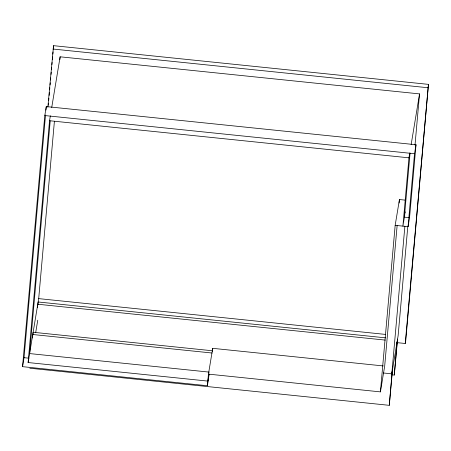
<?xml version="1.0" encoding="UTF-8"?>
<svg xmlns="http://www.w3.org/2000/svg" width="451" height="451" viewBox="0 0 451 451"><rect width="100%" height="100%" fill="white"/><g stroke="black" fill="none" stroke-linecap="round" stroke-linejoin="round"><path stroke-width="0.68" d="M32.466 337.946L32.76 334.507L212.117 353.02M37.478 307.667L37.771 304.228L385.278 340.099M29.856 368.23L389.275 405.331L392.178 371.607M391.485 374.758L394.292 375.052L397.19 341.328M22.55 366.657L44.796 115.552L46.278 106.577L416.014 144.743L409.547 217.686L408.065 226.656L395.172 225.325L380.418 391.88L208.447 374.127L207.415 385.74L22.55 366.657L24.033 357.682L45.534 114.994M45.968 110.083L46.278 106.577M47.851 107.191L53.562 45.669L428.45 84.371L405.793 340.122L405.235 343.487L396.829 342.619M48.285 105.23L48.471 103.127M48.719 100.325L48.905 98.222M49.153 95.42L49.401 92.618M49.649 89.811L49.836 87.714M50.084 84.906L50.27 82.809M50.523 80.002L50.709 77.905M51.019 74.398L51.205 72.295M51.453 69.493L51.639 67.391M51.888 64.589L52.074 62.486M52.322 59.684L52.57 56.882M52.818 54.081L53.004 51.978M53.252 49.176L53.562 45.669M208.971 374.195L207.826 381.095L28.12 362.542L49.542 120.727L50.343 115.862M50.219 120.868L29.603 353.573L209.315 372.12M32.884 335.048L33.132 332.263L212.489 350.777M37.895 304.769L38.143 301.984L385.65 337.855M28.12 362.542L38.701 298.618L54.408 121.285M59.876 59.605L60.124 56.803L419.543 93.904L415.01 145.07M209.134 374.116L207.415 385.74M212.404 351.814L212.714 348.33L383.288 365.941M397.151 225.421L384.686 366.082L380.418 391.88M399.135 203.029L399.445 199.528L405.246 200.131M409.762 152.968L408.956 157.827L402.906 226.126L404.818 214.586M410.072 153.041L404.395 217.151L409.547 217.686M383.418 372.983L391.806 373.851L404.885 226.216M392.55 369.363L389.275 405.331M397.562 339.084L394.292 375.052M407.805 226.379L398.12 335.719L391.806 373.851M408.065 226.656L414.525 153.718L416.014 144.743M405.235 343.487L428.45 84.371M51.724 107.524L60.124 56.803M35.708 332.528L37.754 320.193M208.447 374.127L212.714 348.33M395.172 225.325L399.445 199.528M411.143 144.63L419.543 93.904M405.043 213.227L405.269 211.869M53.004 49.035L427.892 87.736M44.796 115.552L414.525 153.718M49.542 120.727L408.956 157.827M38.701 298.618L385.509 334.416M24.033 357.682L28.937 358.19"/></g></svg>
